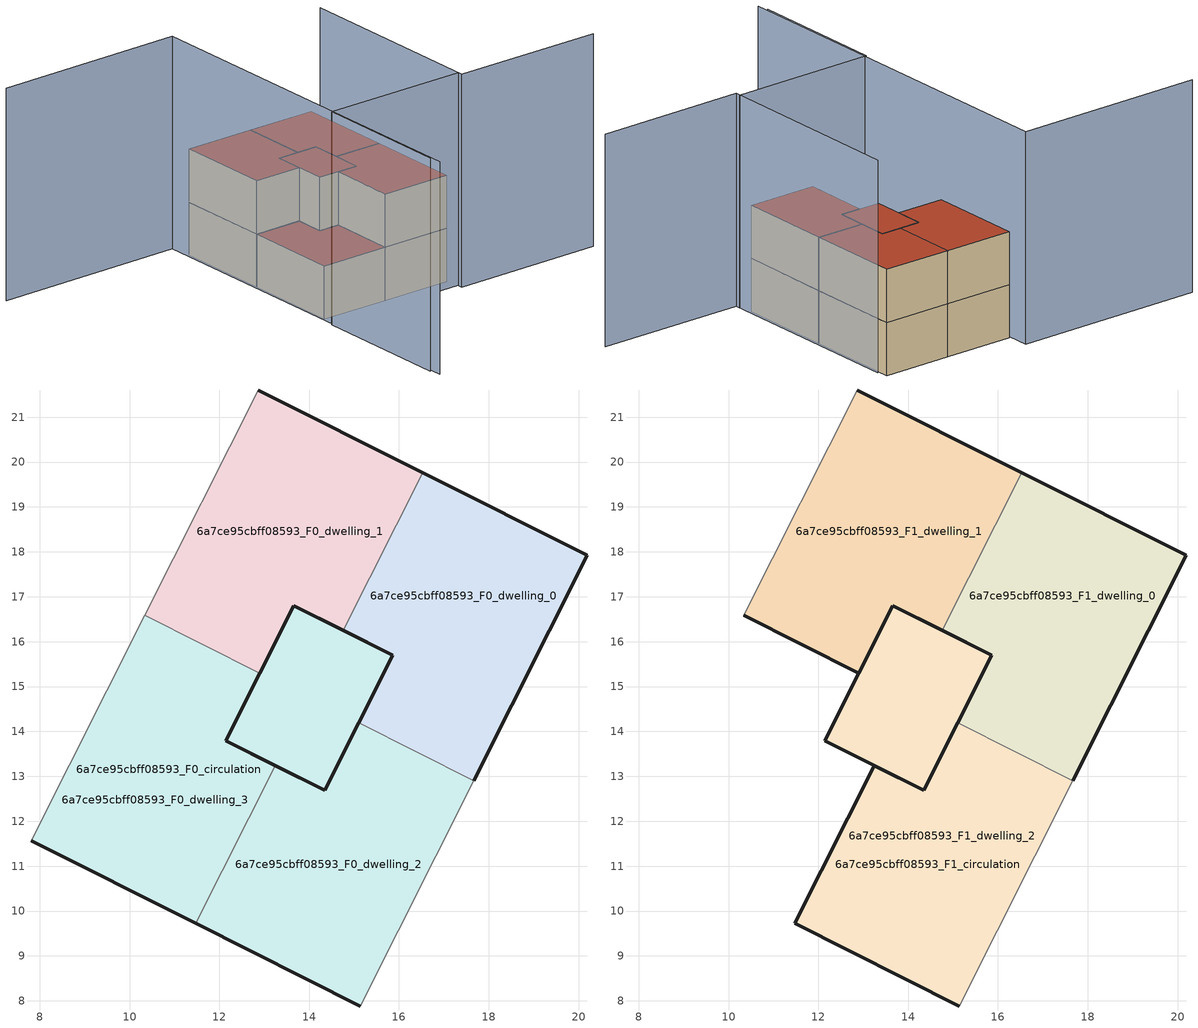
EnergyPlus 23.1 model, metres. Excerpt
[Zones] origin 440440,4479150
6a7ce95cbff08593_F0_dwelling_0
 floor ground (EU_floor_Construction): 20.19,17.92 17.66,12.9 15.1,14.19 15.86,15.7 14.76,16.25 16.52,19.76 z0
 wall outside (EU_wall_Construction): 17.66,12.9 20.19,17.92 16.52,19.76 / 14.76,16.25 15.86,15.7 15.1,14.19 z0:3
 wall to 6a7ce95cbff08593_F0_dwelling_1 (EU_wall_Construction): 16.52,19.76 14.76,16.25 z0:3
 wall to 6a7ce95cbff08593_F0_dwelling_2 (EU_wall_Construction): 15.1,14.19 17.66,12.9 z0:3
6a7ce95cbff08593_F0_dwelling_1
 floor ground (EU_floor_Construction): 16.52,19.76 14.76,16.25 13.66,16.8 12.9,15.3 10.34,16.59 12.86,21.6 z0
 wall outside (EU_wall_Construction): 16.52,19.76 12.86,21.6 / 12.9,15.3 13.66,16.8 14.76,16.25 z0:3
 wall adiabatic (EU_wall_Construction): 12.86,21.6 10.34,16.59 z0:3
 wall to 6a7ce95cbff08593_F0_dwelling_3 (EU_wall_Construction): 10.34,16.59 12.9,15.3 z0:3
6a7ce95cbff08593_F0_dwelling_2
 floor ground (EU_floor_Construction): 17.66,12.9 15.14,7.89 11.48,9.73 13.24,13.24 14.34,12.69 15.1,14.19 z0; 15.86,15.7 14.34,12.69 13.24,13.24 12.15,13.79 13.66,16.8 z0
 wall outside (EU_wall_Construction): 11.48,9.73 15.14,7.89 / 15.1,14.19 14.34,12.69 13.24,13.24 z0:3
 wall adiabatic (EU_wall_Construction): 15.14,7.89 17.66,12.9 z0:3
 wall to 6a7ce95cbff08593_F0_dwelling_3 (EU_wall_Construction): 13.24,13.24 11.48,9.73 z0:3
6a7ce95cbff08593_F0_dwelling_3
 floor ground (EU_floor_Construction): 12.9,15.3 12.86,15.21 12.15,13.79 13.24,13.24 11.48,9.73 7.82,11.57 10.34,16.59 z0; 15.86,15.7 14.34,12.69 13.24,13.24 12.15,13.79 12.86,15.21 12.9,15.3 13.66,16.8 z0
 wall outside (EU_wall_Construction): 7.82,11.57 11.48,9.73 / 13.24,13.24 12.15,13.79 12.9,15.3 z0:3
 wall adiabatic (EU_wall_Construction): 10.34,16.59 7.82,11.57 z0:3
 roof outside (EU_roof_Construction): 14.34,12.69 15.86,15.7 13.66,16.8 12.9,15.3 12.86,15.21 12.15,13.79 13.24,13.24 z3; 11.48,9.73 13.24,13.24 12.15,13.79 12.86,15.21 12.9,15.3 10.34,16.59 7.82,11.57 z3
6a7ce95cbff08593_F0_circulation
 floor ground (EU_floor_Construction): 17.66,12.9 15.14,7.89 11.48,9.73 13.24,13.24 14.34,12.69 15.1,14.19 z0; 15.86,15.7 14.34,12.69 13.24,13.24 12.15,13.79 12.86,15.21 12.9,15.3 13.66,16.8 z0; 12.9,15.3 12.86,15.21 12.15,13.79 13.24,13.24 11.48,9.73 7.82,11.57 10.34,16.59 z0
 wall outside (EU_wall_Construction): 12.15,13.79 14.34,12.69 15.86,15.7 13.66,16.8 12.15,13.79 z0:3
 roof outside (EU_floor_Construction): 14.34,12.69 15.86,15.7 13.66,16.8 12.9,15.3 12.86,15.21 12.15,13.79 13.24,13.24 z3; 11.48,9.73 13.24,13.24 12.15,13.79 12.86,15.21 12.9,15.3 10.34,16.59 7.82,11.57 z3
6a7ce95cbff08593_F1_dwelling_0
 floor to 6a7ce95cbff08593_F0_dwelling_0 (EU_floor_Construction): 20.19,17.92 17.66,12.9 15.1,14.19 15.86,15.7 14.76,16.25 16.52,19.76 z3
 wall outside (EU_wall_Construction): 17.66,12.9 20.19,17.92 16.52,19.76 / 14.76,16.25 15.86,15.7 15.1,14.19 z3:6
 wall to 6a7ce95cbff08593_F1_dwelling_1 (EU_wall_Construction): 16.52,19.76 14.76,16.25 z3:6
 wall to 6a7ce95cbff08593_F1_dwelling_2 (EU_wall_Construction): 15.1,14.19 17.66,12.9 z3:6
 roof outside (EU_roof_Construction): 17.66,12.9 20.19,17.92 16.52,19.76 14.76,16.25 15.86,15.7 15.1,14.19 z6
6a7ce95cbff08593_F1_dwelling_1
 floor to 6a7ce95cbff08593_F0_dwelling_1 (EU_floor_Construction): 16.52,19.76 14.76,16.25 13.66,16.8 12.9,15.3 10.34,16.59 12.86,21.6 z3
 wall outside (EU_wall_Construction): 16.52,19.76 12.86,21.6 / 10.34,16.59 12.9,15.3 13.66,16.8 14.76,16.25 z3:6
 wall adiabatic (EU_wall_Construction): 12.86,21.6 10.34,16.59 z3:6
 roof outside (EU_roof_Construction): 14.76,16.25 16.52,19.76 12.86,21.6 10.34,16.59 12.9,15.3 13.66,16.8 z6
6a7ce95cbff08593_F1_dwelling_2
 floor outside (EU_floor_Construction): 17.66,12.9 15.14,7.89 11.48,9.73 13.24,13.24 14.34,12.69 15.1,14.19 z3; 15.86,15.7 14.34,12.69 13.24,13.24 12.15,13.79 13.66,16.8 z3
 wall outside (EU_wall_Construction): 15.1,14.19 14.34,12.69 13.24,13.24 11.48,9.73 15.14,7.89 z3:6
 wall adiabatic (EU_wall_Construction): 15.14,7.89 17.66,12.9 z3:6
 roof outside (EU_roof_Construction): 14.34,12.69 15.86,15.7 13.66,16.8 12.15,13.79 13.24,13.24 z6; 15.14,7.89 17.66,12.9 15.1,14.19 14.34,12.69 13.24,13.24 11.48,9.73 z6
6a7ce95cbff08593_F1_circulation
 floor to 6a7ce95cbff08593_F0_circulation (EU_floor_Construction): 17.66,12.9 15.14,7.89 11.48,9.73 13.24,13.24 14.34,12.69 15.1,14.19 z3
 floor to 6a7ce95cbff08593_F0_dwelling_2 (EU_floor_Construction): 15.86,15.7 14.34,12.69 13.24,13.24 12.15,13.79 13.66,16.8 z3
 wall outside (EU_wall_Construction): 12.15,13.79 14.34,12.69 15.86,15.7 13.66,16.8 12.15,13.79 z3:6
 roof outside (EU_roof_Construction): 14.34,12.69 15.86,15.7 13.66,16.8 12.15,13.79 13.24,13.24 z6; 15.14,7.89 17.66,12.9 15.1,14.19 14.34,12.69 13.24,13.24 11.48,9.73 z6
shading: 3.7,3.64 7.34,10.91 / 7.34,10.91 14.92,7.12 / 3.26,27.72 13.28,22.75 / 13.28,22.75 3.5,3 / 22.65,2.92 14.78,6.86 / 14.78,6.86 20.01,17.33 z0:12
[Building]
EU S2 Campaign: North Axis=0; Terrain=City; Solar Distribution=FullExterior
[Site:Location]
Madrid: Latitude=40.5; Longitude=-3.5; Time Zone=1; Elevation=609
[SizingPeriod:WeatherFileDays]
AnnualSizingPeriod: Begin Month=1; Begin Day of Month=1; End Month=12; End Day of Month=31; Day of Week for Start Day=Monday; Use Weather File Daylight Saving Period=No; Use Weather File Rain and Snow Indicators=No
[MATERIAL]
EU_InternalMass_Material: Roughness=MediumRough; Thickness=0.1; Conductivity=1; Density=1800; Specific Heat=900; Thermal Absorptance=0.9; Solar Absorptance=0.7; Visible Absorptance=0.7
[MATERIAL:NOMASS] Roughness=MediumRough; Thermal Absorptance=0.9; Solar Absorptance=0.7; Visible Absorptance=0.7
Name | Thermal Resistance
EU_wall_NoMass | 1.60022
EU_roof_NoMass | 1.57597
EU_floor_NoMass | 0.470652
[CONSTRUCTION]
EU_wall_Construction: EU_wall_NoMass
EU_roof_Construction: EU_roof_NoMass
EU_floor_Construction: EU_floor_NoMass
EU_InternalMass_Construction: EU_InternalMass_Material
[ZONE] Type=1; Multiplier=1; Ceiling Height=autocalculate; Floor Area=autocalculate; Part of Total Floor Area=Yes
Name | Volume
6a7ce95cbff08593_F0_dwelling_0; 6a7ce95cbff08593_F1_dwelling_0; 6a7ce95cbff08593_F0_dwelling_1; 6a7ce95cbff08593_F1_dwelling_1 | 62.8682
6a7ce95cbff08593_F0_dwelling_2; 6a7ce95cbff08593_F1_dwelling_2 | 87.7397
6a7ce95cbff08593_F0_dwelling_3 | 87.7375
6a7ce95cbff08593_F0_circulation | 150.607
6a7ce95cbff08593_F1_circulation | 87.7394
[INTERNALMASS] Construction=EU_InternalMass_Construction
Name | Zone or ZoneList | Surface Area
6a7ce95cbff08593_F0_dwelling_0_EU_InternalMass | 6a7ce95cbff08593_F0_dwelling_0 | 20.956
6a7ce95cbff08593_F0_dwelling_1_EU_InternalMass | 6a7ce95cbff08593_F0_dwelling_1 | 20.956
6a7ce95cbff08593_F0_dwelling_2_EU_InternalMass | 6a7ce95cbff08593_F0_dwelling_2 | 20.956
6a7ce95cbff08593_F0_dwelling_3_EU_InternalMass | 6a7ce95cbff08593_F0_dwelling_3 | 20.956
6a7ce95cbff08593_F1_dwelling_0_EU_InternalMass | 6a7ce95cbff08593_F1_dwelling_0 | 41.9121
6a7ce95cbff08593_F1_dwelling_1_EU_InternalMass | 6a7ce95cbff08593_F1_dwelling_1 | 20.956
6a7ce95cbff08593_F1_dwelling_2_EU_InternalMass | 6a7ce95cbff08593_F1_dwelling_2 | 20.956
[OTHEREQUIPMENT] Fuel Type=Electricity; Design Level Calculation Method=Watts/Area; Power per Zone Floor Area=1; Fraction Latent=0; Fraction Radiant=0; Fraction Lost=0; Carbon Dioxide Generation Rate=0; EndUse Subcategory=EU_Step8_InternalGains
Name | Zone or ZoneList or Space or SpaceList | Schedule
EU_Step8_InternalGain_6a7ce95cbff08593_F0_dwelling_0_f000 | 6a7ce95cbff08593_F0_dwelling_0 | EU_Step8_GainSchedule_6a7ce95cbff08593_F0_dwelling_0_f000
EU_Step8_InternalGain_6a7ce95cbff08593_F0_dwelling_1_f000 | 6a7ce95cbff08593_F0_dwelling_1 | EU_Step8_GainSchedule_6a7ce95cbff08593_F0_dwelling_1_f000
EU_Step8_InternalGain_6a7ce95cbff08593_F0_dwelling_2_f000 | 6a7ce95cbff08593_F0_dwelling_2 | EU_Step8_GainSchedule_6a7ce95cbff08593_F0_dwelling_2_f000
EU_Step8_InternalGain_6a7ce95cbff08593_F0_dwelling_3_f000 | 6a7ce95cbff08593_F0_dwelling_3 | EU_Step8_GainSchedule_6a7ce95cbff08593_F0_dwelling_3_f000
EU_Step8_InternalGain_6a7ce95cbff08593_F1_dwelling_0_f000 | 6a7ce95cbff08593_F1_dwelling_0 | EU_Step8_GainSchedule_6a7ce95cbff08593_F1_dwelling_0_f000
EU_Step8_InternalGain_6a7ce95cbff08593_F1_dwelling_1_f000 | 6a7ce95cbff08593_F1_dwelling_1 | EU_Step8_GainSchedule_6a7ce95cbff08593_F1_dwelling_1_f000
EU_Step8_InternalGain_6a7ce95cbff08593_F1_dwelling_2_f000 | 6a7ce95cbff08593_F1_dwelling_2 | EU_Step8_GainSchedule_6a7ce95cbff08593_F1_dwelling_2_f000
[ZONEINFILTRATION:DESIGNFLOWRATE] Schedule=EU_AlwaysOn; Design Flow Rate Calculation Method=Flow/Area; Flow Rate per Floor Area=0.0005; Constant Term Coefficient=1; Temperature Term Coefficient=0; Velocity Term Coefficient=0; Velocity Squared Term Coefficient=0
Name | Zone or ZoneList or Space or SpaceList
EU_Circulation_Infiltration_6a7ce95cbff08593_F0_circulation | 6a7ce95cbff08593_F0_circulation
EU_Circulation_Infiltration_6a7ce95cbff08593_F1_circulation | 6a7ce95cbff08593_F1_circulation
[ZONEVENTILATION:DESIGNFLOWRATE] Schedule=EU_AlwaysOn; Design Flow Rate Calculation Method=AirChanges/Hour; Air Changes per Hour=0.480704; Ventilation Type=Natural; Fan Pressure Rise=0; Fan Total Efficiency=1; Constant Term Coefficient=1; Temperature Term Coefficient=0; Velocity Term Coefficient=0; Velocity Squared Term Coefficient=0; Minimum Indoor Temperature=-100; Maximum Indoor Temperature=100; Delta Temperature=-100; Minimum Outdoor Temperature=-100; Maximum Outdoor Temperature=100; Maximum Wind Speed=40
Name | Zone or ZoneList or Space or SpaceList
EU_ConstantAir_6a7ce95cbff08593_F0_dwelling_0 | 6a7ce95cbff08593_F0_dwelling_0
EU_ConstantAir_6a7ce95cbff08593_F0_dwelling_1 | 6a7ce95cbff08593_F0_dwelling_1
EU_ConstantAir_6a7ce95cbff08593_F0_dwelling_2 | 6a7ce95cbff08593_F0_dwelling_2
EU_ConstantAir_6a7ce95cbff08593_F0_dwelling_3 | 6a7ce95cbff08593_F0_dwelling_3
EU_ConstantAir_6a7ce95cbff08593_F1_dwelling_0 | 6a7ce95cbff08593_F1_dwelling_0
EU_ConstantAir_6a7ce95cbff08593_F1_dwelling_1 | 6a7ce95cbff08593_F1_dwelling_1
EU_ConstantAir_6a7ce95cbff08593_F1_dwelling_2 | 6a7ce95cbff08593_F1_dwelling_2
[HVACTEMPLATE:THERMOSTAT] Constant Heating Setpoint=20; Constant Cooling Setpoint=50
EU_HeatOnly_6a7ce95cbff08593_F0_dwelling_0; EU_HeatOnly_6a7ce95cbff08593_F0_dwelling_1; EU_HeatOnly_6a7ce95cbff08593_F0_dwelling_2; EU_HeatOnly_6a7ce95cbff08593_F0_dwelling_3; EU_HeatOnly_6a7ce95cbff08593_F1_dwelling_0; EU_HeatOnly_6a7ce95cbff08593_F1_dwelling_1; EU_HeatOnly_6a7ce95cbff08593_F1_dwelling_2
[HVACTEMPLATE:ZONE:IDEALLOADSAIRSYSTEM] System Availability Schedule=EU_AlwaysOn; Maximum Heating Supply Air Temperature=50; Minimum Cooling Supply Air Temperature=13; Maximum Heating Supply Air Humidity Ratio=0.0156; Minimum Cooling Supply Air Humidity Ratio=0.0077; Heating Limit=NoLimit; Cooling Limit=NoLimit; Heating Availability Schedule=EU_AlwaysOn; Cooling Availability Schedule=EU_CoolingOff; Dehumidification Control Type=ConstantSensibleHeatRatio; Cooling Sensible Heat Ratio=0.7; Dehumidification Setpoint=60; Humidification Control Type=None; Humidification Setpoint=30; Outdoor Air Method=None; Outdoor Air Flow Rate per Person=0.00944; Outdoor Air Flow Rate per Zone Floor Area=0; Outdoor Air Flow Rate per Zone=0; Demand Controlled Ventilation Type=None; Outdoor Air Economizer Type=NoEconomizer; Heat Recovery Type=None; Sensible Heat Recovery Effectiveness=0.7; Latent Heat Recovery Effectiveness=0.65
Name | Template Thermostat
6a7ce95cbff08593_F0_dwelling_0 | EU_HeatOnly_6a7ce95cbff08593_F0_dwelling_0
6a7ce95cbff08593_F0_dwelling_1 | EU_HeatOnly_6a7ce95cbff08593_F0_dwelling_1
6a7ce95cbff08593_F0_dwelling_2 | EU_HeatOnly_6a7ce95cbff08593_F0_dwelling_2
6a7ce95cbff08593_F0_dwelling_3 | EU_HeatOnly_6a7ce95cbff08593_F0_dwelling_3
6a7ce95cbff08593_F1_dwelling_0 | EU_HeatOnly_6a7ce95cbff08593_F1_dwelling_0
6a7ce95cbff08593_F1_dwelling_1 | EU_HeatOnly_6a7ce95cbff08593_F1_dwelling_1
6a7ce95cbff08593_F1_dwelling_2 | EU_HeatOnly_6a7ce95cbff08593_F1_dwelling_2
[SIZING:ZONE] Zone Cooling Design Supply Air Temperature Input Method=SupplyAirTemperature; Zone Cooling Design Supply Air Temperature=13; Zone Heating Design Supply Air Temperature Input Method=SupplyAirTemperature; Zone Heating Design Supply Air Temperature=50; Zone Cooling Design Supply Air Humidity Ratio=0.008; Zone Heating Design Supply Air Humidity Ratio=0.008; Cooling Design Air Flow Method=DesignDay; Cooling Design Air Flow Rate=0; Cooling Minimum Air Flow per Zone Floor Area=0.000762; Cooling Minimum Air Flow=0; Cooling Minimum Air Flow Fraction=0.2; Heating Design Air Flow Method=DesignDay; Heating Design Air Flow Rate=0; Heating Maximum Air Flow per Zone Floor Area=0.002032; Heating Maximum Air Flow=0.141576; Heating Maximum Air Flow Fraction=0.3; Account for Dedicated Outdoor Air System=No; Dedicated Outdoor Air System Control Strategy=NeutralSupplyAir; Dedicated Outdoor Air Low Setpoint Temperature for Design=autosize; Dedicated Outdoor Air High Setpoint Temperature for Design=autosize; Zone Load Sizing Method=Sensible Load Only No Latent Load; Zone Latent Cooling Design Supply Air Humidity Ratio Input Method=HumidityRatioDifference; Zone Cooling Design Supply Air Humidity Ratio Difference=0.005; Zone Latent Heating Design Supply Air Humidity Ratio Input Method=HumidityRatioDifference; Zone Humidification Design Supply Air Humidity Ratio Difference=0.005
6a7ce95cbff08593_F0_dwelling_0; 6a7ce95cbff08593_F0_dwelling_1; 6a7ce95cbff08593_F0_dwelling_2; 6a7ce95cbff08593_F0_dwelling_3; 6a7ce95cbff08593_F1_dwelling_0; 6a7ce95cbff08593_F1_dwelling_1; 6a7ce95cbff08593_F1_dwelling_2
[SCHEDULE:CONSTANT]
Name | Hourly Value
EU_AlwaysOn | 1
EU_CoolingOff | 0
[SCHEDULE:FILE] Column Number=1; Rows to Skip at Top=0; Number of Hours of Data=8760; Column Separator=Comma; Interpolate to Timestep=No; Minutes per Item=60; Adjust Schedule for Daylight Savings=Yes
Name | File
EU_Step8_GainSchedule_6a7ce95cbff08593_F0_dwelling_0_f000 | ../../schedules/6a7ce95cbff08593/6a7ce95cbff08593_F0_dwelling_0_f000_gain.csv
EU_Step8_GainSchedule_6a7ce95cbff08593_F0_dwelling_1_f000 | ../../schedules/6a7ce95cbff08593/6a7ce95cbff08593_F0_dwelling_1_f000_gain.csv
EU_Step8_GainSchedule_6a7ce95cbff08593_F0_dwelling_2_f000 | ../../schedules/6a7ce95cbff08593/6a7ce95cbff08593_F0_dwelling_2_f000_gain.csv
EU_Step8_GainSchedule_6a7ce95cbff08593_F0_dwelling_3_f000 | ../../schedules/6a7ce95cbff08593/6a7ce95cbff08593_F0_dwelling_3_f000_gain.csv
EU_Step8_GainSchedule_6a7ce95cbff08593_F1_dwelling_0_f000 | ../../schedules/6a7ce95cbff08593/6a7ce95cbff08593_F1_dwelling_0_f000_gain.csv
EU_Step8_GainSchedule_6a7ce95cbff08593_F1_dwelling_1_f000 | ../../schedules/6a7ce95cbff08593/6a7ce95cbff08593_F1_dwelling_1_f000_gain.csv
EU_Step8_GainSchedule_6a7ce95cbff08593_F1_dwelling_2_f000 | ../../schedules/6a7ce95cbff08593/6a7ce95cbff08593_F1_dwelling_2_f000_gain.csv
